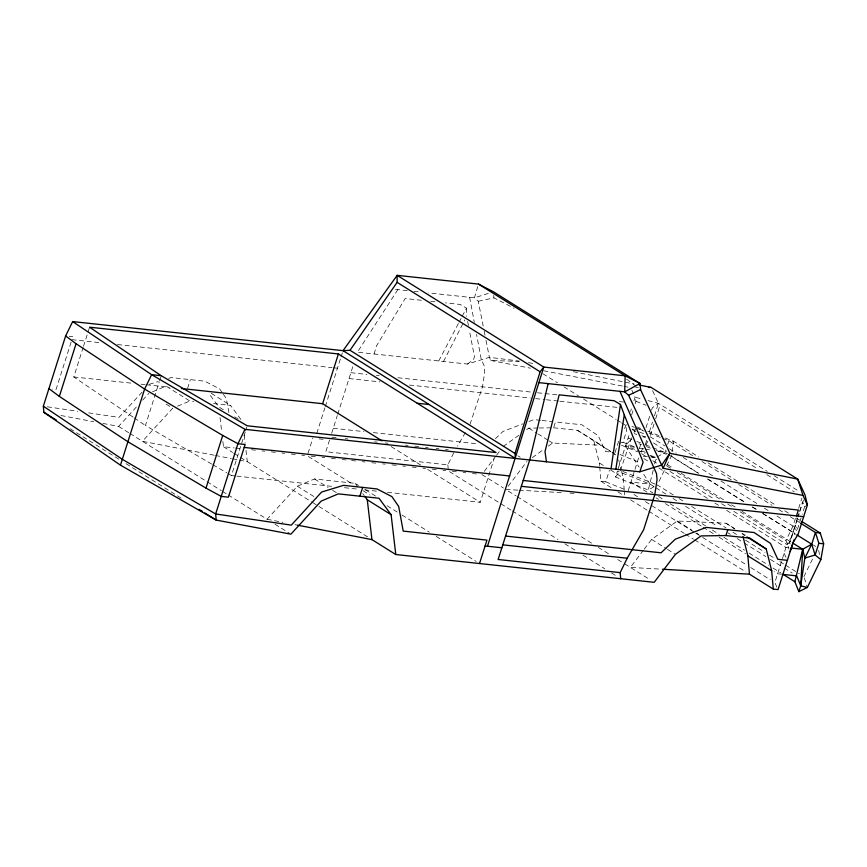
<?xml version="1.0" encoding="UTF-8"?>
<svg xmlns="http://www.w3.org/2000/svg" width="867" height="867" viewBox="0 0 867 867"><rect width="100%" height="100%" fill="white"/><g stroke="black" fill="none" stroke-linecap="round" stroke-linejoin="round"><path stroke-width="0.65" stroke-dasharray="4.33 3.25" d="M666.647 465.763L671.34 456.172L673.583 441.281L661.283 436.48M797.445 518.184L789.642 542.764L791.138 546.492M653.219 470.228L648.234 490.007L652.818 492.879M654.639 463.888L656.059 457.559L649.882 455.186M374.143 354.007L376.365 346.106L405.192 298.53L422.641 300.405M477.75 286.598L474.412 297.847L478.27 301.282L483.179 326.046M618.182 468.603L629.659 433.381M71.072 342.205L56.095 389.402L52.508 389.023M133.117 417.135L73.782 376.95L83.091 347.602M83.503 346.323L89.572 327.195M211.678 464.04L145.428 425.469L159.192 382.098M159.593 380.819L160.807 376.993M187.554 388.416L190.339 379.638M235.466 475.983L231.435 475.55L243.573 437.271M243.974 435.993L245.188 432.167M245.599 430.888L246.813 427.063M308.013 453.257L312.792 438.203M316.802 433.348L324.908 407.815M325.309 406.536L340.644 358.179M341.045 356.933L342.638 351.915M329.536 440.002L325.829 451.718L447.849 464.842L453.712 452.856M331.66 433.316L337.296 415.542M337.707 414.263L353.324 365.007M387.462 492.326L480.264 502.307L494.027 458.936M539.231 427.995L553.623 427.789L555.476 421.936L581.8 424.765L598.154 435.602L605.48 451.523L613.847 452.422M599.715 466.901L600.983 481.304L605.762 481.824L609.393 470.369M618.626 441.27L615.05 452.552L618.778 454.07M624.5 428.601L626.592 423.963M630.569 411.424L631.371 408.91M633.961 400.717L635.077 397.205L633.983 394.81M619.125 443.395L622.983 442.257L626.7 430.541L625.801 426.466M631.653 414.935L633.203 410.058M635.186 403.784L635.988 401.28L635.077 397.205L642.859 399.243M673.312 494.959L657.273 484.924L648.234 490.007L615.548 477.002L617.402 471.149L650.087 484.154L654.672 487.026M639.326 448.759L641.19 442.907M646.013 427.68L650.098 414.805M651.583 410.124L652.331 407.783L658.411 403.328L767.252 471.41M628.163 490.874L634.601 470.575M635.012 469.296L638.936 456.931M645.416 444.305L647.01 439.287M649.361 431.864L652.45 422.11M654.433 415.878L658.411 403.328L651.648 388.633M650.434 435.397L654.065 423.952M655.68 418.859L659.31 407.403L757.682 468.928M657.186 456.92L665.087 452.476L665.834 450.136M667.688 444.283L668.804 440.772L673.583 441.281L698.791 457.05M795.429 518.466L793.012 526.096L785.979 540.477L789.057 549.212M798.659 508.279L801.888 498.102M797.813 517.014L798.93 513.502M799.667 511.162L802.636 501.798L804.63 506.751L802.235 514.283M776.984 587.262L774.816 582.602L786.878 544.552L789.642 542.764L799.103 513.828M799.883 511.357L803.471 500.064M801.065 517.978L797.196 530.17L795.212 525.207M620.36 470.521L631.815 436.99M633.983 432.492L636.14 427.995M645.926 445.064L649.448 437.868M659.028 481.337L664.306 470.553M803.915 576.653L813.3 557.481M443.525 361.463L464.82 319.858M438.745 360.954L458.459 323.402M459.077 322.231L461.547 317.539M462.165 316.357L466.479 308.143L460.225 304.447L445.465 302.865M465.373 432.535L457.473 446.202M470.022 424.321L482.486 386.845L484.74 371.954L484.198 365.841L481.272 359.469L476.568 334.348M640.886 451.761L642.826 448.564M792.059 536.023L786.878 544.552L731.889 510.154M397.855 289.611L357.388 352.197L467.454 364.042L489.378 357.323L519.3 361.062M615.548 477.002L619.558 471.594M484.328 471.323L495.772 456.259M496.596 455.186L499.858 450.873M508.16 486.224L526.963 461.472M643.433 550.198L630.363 567.419L661.142 569.164M644.257 549.125L651.605 539.437L677.246 521.013L726.026 523.224L735.108 528.903M142.145 392.079L118.985 417.363L87.144 412.659M102.87 423.432L118.595 426.401L136.412 406.948M142.643 400.142L148.875 393.336M228.194 494.949L267.069 519.257L297.359 486.203L314.493 478.963L355.167 483.342L358.58 485.466M630.201 440.36L625.205 445.692L639.109 467.194M495.404 438.68L502.99 431.419L522.801 423.865M467.454 364.042L473.534 359.588L474.466 356.662L469.415 330.62M503.131 446.57L519.149 435.05M526.637 429.674L528.772 428.146L537.93 428.016M532.305 457.635L544.053 449.193M548.323 446.115L552.604 443.048L601.384 445.27L611.192 451.772M804.63 506.751L807.394 504.973M152.549 391.786L166.02 386.097L189.851 400.998L193.785 401.421M177.605 406.168L189.851 400.998M528.989 421.503L533.942 419.617L540.672 420.343M488.327 293.382L474.412 297.847L428.601 292.916M149.265 384.298L158.293 381.523M168.61 378.37L171.2 377.578L204.688 381.177L219.579 388.828L222.602 393.195M643.043 437.055L645.622 436.285M478.27 301.282L493.919 297.869A1894.948 1224.865 -83.9 0 1 513.968 308.24M635.793 387.592L638.34 387.56M486.019 340.373L489.378 357.323L490.841 360.499L519.16 361.42M517.751 490.137L505.71 489.454L516.006 495.891M519.095 490.213L563.257 492.716M569.944 493.095L573.954 493.334M395.46 289.35L407.425 290.64M414.036 291.355L420.658 292.06M430.693 301.272L436.068 301.846M69.219 336.342L72.806 336.721M71.885 339.647L101.396 342.823M117.489 344.557L332.104 367.641M333.437 367.781L337.469 368.215M350.897 372.691L367.001 374.425M376.408 375.433L379.096 375.725M397.888 377.741L532.132 392.187M537.497 392.762L557.622 394.929M619.341 401.562L624.706 402.136M349.033 378.543L379.919 381.87M409.462 385.046L530.268 398.04M535.643 398.614L545.029 399.622M546.373 399.774L558.446 401.063M559.789 401.215L621.509 407.848M542.027 420.484L552.788 421.644M553.623 427.789L577.552 430.357L601.384 445.27M73.782 376.95L131.621 383.171M141.039 384.179L145.071 384.612M146.415 384.764L169.282 387.224M213.466 403.545L230.524 405.377L241.113 419.758M643.173 456.172L649.611 456.866M650.9 457.007L656.059 457.559M333.253 428.298L363.956 431.603M373.298 432.611L478.335 443.904M331.801 437.228L337.155 437.802M345.185 438.659L347.862 438.951M374.62 441.823L377.286 442.116M385.316 442.983L387.993 443.265M405.388 445.139L408.064 445.421M414.751 446.147L418.761 446.581M425.448 447.296L428.125 447.589M436.155 448.445L438.832 448.738M445.519 449.453L448.196 449.745M319.099 438.886L323.012 439.309M222.852 441.444L223.48 446.754L234.112 447.903M235.445 448.044L242.088 448.759M251.387 449.756L255.375 450.19M262.029 450.905L264.684 451.187M271.328 451.902L275.316 452.336M281.959 453.051L284.625 453.333M291.269 454.048L295.257 454.481M301.9 455.197L304.555 455.478M311.253 456.194L315.285 456.638M322.004 457.353L324.692 457.646M331.422 458.372L335.453 458.806M342.172 459.521L346.204 459.954M351.59 460.54L355.622 460.973M362.341 461.699L365.029 461.981M371.748 462.707L375.79 463.141M382.51 463.867L385.197 464.148M391.917 464.875L397.292 465.449M402.678 466.034L405.366 466.327M412.085 467.042L416.117 467.476M422.836 468.202L425.534 468.494M432.254 469.21L436.285 469.643M443.004 470.369L445.692 470.662M452.401 471.377L456.421 471.811M463.119 472.537L465.807 472.818M472.504 473.545L476.525 473.978M236.81 476.124L333.654 486.539M344.416 487.698L359.209 489.291M364.595 489.866L378.045 491.318M788.526 547.749L785.957 547.478L726.373 510.219M781.427 574.225L777.601 573.813L774.155 571.667M47.327 406.786L77.846 411.283M634.503 447.274L625.205 445.692L636.313 449.962M639.824 448.185L643.813 448.857M645.146 449.084L651.789 450.211M658.443 451.349L665.087 452.476L667.384 453.907M60.928 415.521L93.69 421.698M490.841 360.499L530.42 368.182M543.62 370.751L622.777 386.118M624.088 386.368L628.044 387.137M214.116 455.218L142.426 441.303L172.706 408.238L164.763 403.274M215.439 455.478L231.37 458.567M232.703 458.827L238.013 459.857M239.346 460.117L247.312 461.667L245.903 449.702M267.069 519.257L283 522.357M294.953 524.676L297.609 525.185M528.48 362.612L533.758 363.685M573.304 371.683L633.95 383.94M648.039 400.608L658.411 403.328M638.925 443.709L641.417 444.673M646.403 446.592L651.388 448.51M656.384 450.428L666.355 454.254M637.538 450.439L644.95 453.289M636.681 426.867L641.602 428.797M647.747 431.192L660.058 436.003M631.891 426.358L634.351 427.323M635.587 427.799L644.192 431.159M649.112 433.077L661.423 437.889M662.648 438.366L668.804 440.772L694.012 456.53M628.174 438.063L631.87 439.504M636.79 441.422L640.485 442.864M645.406 444.793L651.551 447.188M652.786 447.675L665.087 452.476M622.82 471.475L654.813 483.97M635.988 401.28L646.045 405.279M638.611 428.699L643.639 430.693M634.243 433.543L636.757 434.551M622.983 442.257L635.554 447.253M632.021 428.992L634.503 429.989M639.488 432.004L644.463 434.02M621.563 445.28L637.744 451.826M620.024 454.568L637.451 461.612M605.762 481.824L625.671 489.877M212.838 464.723L226.786 472.84M227.945 473.512L231.435 475.55M774.123 475.701L799.331 491.47M766.84 474.65L794.291 491.827M707.96 462.783L737.741 481.413M744.623 485.715L776.702 505.775M784.722 510.793L789.306 513.654M796.177 517.957L799.612 520.102M702.032 461.547L731.813 480.177M738.684 484.48L771.912 505.255M778.783 509.558L783.367 512.43M790.249 516.721L799.407 522.454M650.033 436.675L664.902 445.974M669.476 448.835L676.336 453.127M683.207 457.418L712.945 476.016M720.954 481.033L757.552 503.922M764.412 508.214L770.134 511.79M776.995 516.082L794.844 527.244L796.47 530.745M671.34 456.172L698.835 473.371M708.003 479.104L745.804 502.752M752.686 507.054L758.408 510.63M762.993 513.502L795.072 533.563M813.398 545.029L815.695 546.459M668.522 454.622L698.314 473.252M707.483 478.985L745.284 502.632M752.166 506.935L755.601 509.081M762.472 513.383L795.7 534.17M667.514 464.723L673.236 468.31M681.256 473.328L724.79 500.552M731.672 504.854L735.108 507M741.979 511.302L791.246 542.113M645.286 452.476L643 451.046L640.236 452.834L647.107 457.126M649.86 455.338L656.72 459.64M667.016 466.078L670.451 468.223M677.311 472.515L720.78 499.695M727.641 503.987L732.214 506.848M740.223 511.855L785.979 540.477M652.84 460.713L657.424 463.574M670.018 471.464L714.701 499.403M721.582 503.705L727.305 507.293M643.888 458.621L649.621 462.209M658.779 467.942L708.046 498.753M714.917 503.044L719.502 505.916M741.914 533.162L745.317 535.297M577.552 430.357L610.932 451.848M612.059 452.552L616.6 455.392L612.286 452.498M742.39 534.072L744.655 535.492M679.034 498.547L684.767 502.123M691.638 506.426L726.015 527.927M732.886 532.219L737.47 535.091M745.49 540.108L764.965 552.29M769.549 555.151L775.271 558.738M779.856 561.599L784.44 564.471M785.589 565.186L799.331 573.781M655.82 487.742L666.127 494.19M673.009 498.492L678.731 502.069M685.602 506.371L717.681 526.432M727.998 532.88L730.285 534.321M737.167 538.613L742.889 542.2M744.038 542.915L765.799 556.527M770.384 559.399L782.988 567.278M784.136 567.993L792.156 573.011M658.541 496.455L663.125 499.327M670.007 503.629L705.521 525.836M712.392 530.138L719.263 534.44M723.847 537.302L744.471 550.198M749.055 553.07L768.53 565.251M773.115 568.113L781.134 573.13M646.988 492.131L630.948 482.095L650.087 484.154L642.772 472.84M656.156 497.864L658.443 499.294M665.325 503.597L701.977 526.529M703.126 527.244L714.581 534.408M719.166 537.269L745.522 553.753M593.906 441.205L599.368 462.978L603.909 465.817M610.715 470.077L623.2 477.88L624.229 489.671M528.772 428.146L536.716 433.11M537.843 433.825L548.063 440.208M549.19 440.913L552.604 443.048M677.246 521.013L691.996 530.236M696.537 533.075L698.813 534.495M633.896 494.461L638.48 497.333M645.351 501.625L694.619 532.436M695.757 533.151L701.49 536.738M702.638 537.453L746.173 564.688M750.757 567.549L770.232 579.73M600.983 481.304L613.457 489.118M617.998 491.957L623.676 495.501M630.526 499.793L647.682 510.522M648.819 511.237L684.269 533.411M685.418 534.126L693.427 539.133M694.565 539.848L746.021 572.025M517.881 455.793L520.146 457.212M651.605 539.437L666.365 548.659M667.492 549.375L675.436 554.338M481.879 474.552L503.445 488.034M517.144 496.607L592.627 543.815M598.338 547.391L609.772 554.544M617.781 559.551L623.503 563.127M624.641 563.843L649.654 579.481M449.529 471.659L499.739 503.066M500.877 503.781L511.151 510.208M512.289 510.912L557.936 539.469M564.775 543.75L576.187 550.881M583.036 555.162L604.722 568.73M611.56 573.011L617.271 576.577M391.158 446.581L420.863 465.156M427.713 469.448L480.264 502.307M211.234 393.315L230.524 405.377M365.386 489.725L377.871 497.528M308.359 456.476L352.869 484.317M363.132 490.733L369.981 495.024M387.094 505.721L397.368 512.148M401.93 514.998L429.317 532.132M436.166 536.413L476.102 561.393M223.339 409.744L218.798 406.905L208.958 393.553M234.686 416.843L239.227 419.682M314.493 478.963L328.116 487.482M332.657 490.321L338.325 493.865M297.359 486.203L316.65 498.265M223.48 446.754L232.551 452.433M233.689 453.148L239.368 456.692M240.495 457.408L311.351 501.711M312.488 502.427L368.529 537.475M118.595 426.401L128.804 432.785M129.942 433.489L221.334 490.657M222.472 491.372L227.046 494.233M275.012 524.232L289.773 533.454M70.129 428.721L120.34 460.128M126.051 463.693L181.962 498.666M726.026 523.224L734.75 529.011M134.233 417.894L145.428 425.469M355.167 483.342L358.201 487.449M362.742 493.605L364.248 495.664M223.35 394.279L226.374 398.647L228.996 412.941M784.093 553.33L786.271 557.99M631.783 390.042L633.43 393.618M793.359 531.059L794.844 534.787M804.294 577.845L806.949 586.255M618.702 459.943L621.271 470.196M621.596 471.475L623.2 477.88M818.621 550.491L819.575 554.392M484.209 331.259L484.989 335.171M467.649 321.505L468.408 325.407M469.632 297.327L474.336 322.448M244.191 435.093L245.123 443.07M220.045 417.536L221.757 432.145M624.348 490.971L624.695 494.905M599.368 462.978L599.596 465.59M493.713 295.419L493.919 297.869M447.849 464.842L448.174 468.505M466.479 308.143L466.641 316.292M542.84 373.72A606.683 7.424 31.3 0 1 557.394 382.748M563.951 386.834A606.683 7.424 31.3 0 1 578.582 395.937M583.491 398.993A606.683 7.424 31.3 0 1 616.155 419.411M617.261 420.105A606.683 7.424 31.3 0 1 620.555 422.164M621.639 422.847A606.683 7.424 31.3 0 1 625.952 425.556M632.281 429.533A606.683 7.424 31.3 0 1 636.4 432.124M641.851 435.559A606.683 7.424 31.3 0 1 646.609 438.55M653.545 442.939A606.683 7.424 31.3 0 1 666.712 451.273M626.581 379.172A1894.948 1224.865 -83.9 0 1 636.28 386.346"/><path stroke-width="1.3" d="M773.288 589.083L771.684 570.746L766.211 548.974L749.857 538.136L725.928 535.557L701.078 535.914L675.436 554.338L654.195 582.321L395.785 554.522L391.104 514.673L378.998 498.243L338.325 493.865L321.18 501.104L290.9 534.17L216.197 520.081L120.47 465.167L43.881 412.302L43.35 406.2L65.632 335.952L72.665 321.581L343.039 350.658L350.019 350.279L397.119 282.349L397.151 275.348L478.497 284.094L493.388 291.756L640.03 383.474L640.572 389.586L669.855 453.268L663.157 468.278L802.994 495.425L807.394 504.973L798.106 534.245L792.926 542.764L778.067 589.593L773.288 589.083L749.456 574.171L662.475 569.24M801.899 521.544L820.236 532.999L823.65 543.815L820.843 559.594L807.329 587.458L798.854 591.652L800.718 585.799L802.701 549.277L811.74 544.194L815.446 532.49L800.555 523.169M611.051 468.722L620.458 404.455L614.204 400.749L559.172 394.832L545.007 451.588L546.448 461.775M807.329 587.458L800.718 585.799L804.847 558.055L811.74 544.194L796.838 534.885M615.83 469.231L624.283 414.892L620.458 404.455M548.161 383.626L529.704 459.976L498.135 559.486L620.154 572.61L627.188 558.229L643.65 529.737L654.802 494.613L657.045 479.722L656.514 473.61L619.938 391.342M538.591 382.596L624.728 391.851L640.03 383.474L625.14 375.823L543.793 367.066L540.108 371.78L514.998 453.463L515.345 458.426L343.039 350.658L397.151 275.348L543.793 367.066L487.492 546.232M76.068 343.722L144.605 389.066L222.721 435.44L237.937 443.72L245.123 444.5L228.411 497.181L221.226 496.401L206.01 488.121L127.893 441.747L59.357 396.403L76.068 343.722L65.632 335.952M120.47 465.167L144.605 389.066L151.649 374.685L161.219 375.714L247.214 425.795L496.054 452.552L338.401 353.953L89.572 327.195L161.219 375.714M206.01 488.121L222.721 435.44M382.022 440.87L322.622 403.708L338.401 353.953M359.859 496.184L362.644 487.406M479.527 563.539L486.951 540.119L403.209 531.113L398.679 506.415L391.895 496.607L377.004 488.945L343.505 485.347L321.581 492.066L291.29 525.131L215.655 513.968L122.323 459.304L43.35 406.2M725.928 535.557L727.792 529.704M796.502 515.908L798.355 510.056L523.202 480.459M794.226 539.534L790.14 551.542M798.854 591.652L794.876 581.724L802.701 549.277L792.395 542.829M820.236 532.999L815.446 532.49L818.86 543.295L815.153 555.01L804.847 558.055L802.701 549.277L791.105 548.031M72.665 321.581L151.649 374.685L244.982 429.349L639.759 471.811L643.108 462.144L624.283 414.892M244.982 429.349L237.937 443.72L215.655 513.968L216.197 520.081L204.785 512.939M478.497 284.094L625.14 375.823L624.728 391.851L628.586 395.298L640.572 389.586M639.759 471.811L661.684 465.091L669.855 453.268L797.738 479.126L805.053 495.046L807.394 504.973M648.538 387.441L651.084 387.408L797.738 479.126L802.994 495.425M417.222 403.253L429.187 404.542M181.387 388.524L322.622 403.708M244.191 447.426L509.774 475.983M521.349 486.311L803.676 516.678M818.86 543.295L823.65 543.815M787.355 560.32L777.786 559.291L770.46 543.371L754.106 532.533L706.258 527.385L675.295 539.187L661.087 552.799L505.559 536.066M782.706 574.366L796.74 575.872L800.718 585.799M502.773 544.844L627.188 558.229M485.097 545.972L501.852 547.771M297.609 525.185L371.954 539.621L395.785 554.522M639.228 385.013L651.084 387.408M397.119 282.349L540.108 371.78M746.921 536.911L766.211 548.974M783.421 574.561L794.876 581.724M743.03 536.63L747.853 555.845L771.684 570.746M350.019 350.279L514.998 453.463M365.007 496.693L367.272 499.771L391.104 514.673M43.881 412.302L56.442 420.159M199.074 509.373L202.499 511.508M48.92 388.633L59.357 396.403M820.843 559.594L815.153 555.01L811.74 544.194M628.586 395.298L663.157 468.278M367.272 499.771L371.954 539.621M747.853 555.845L749.456 574.171M620.154 572.61L620.696 578.722"/></g></svg>
